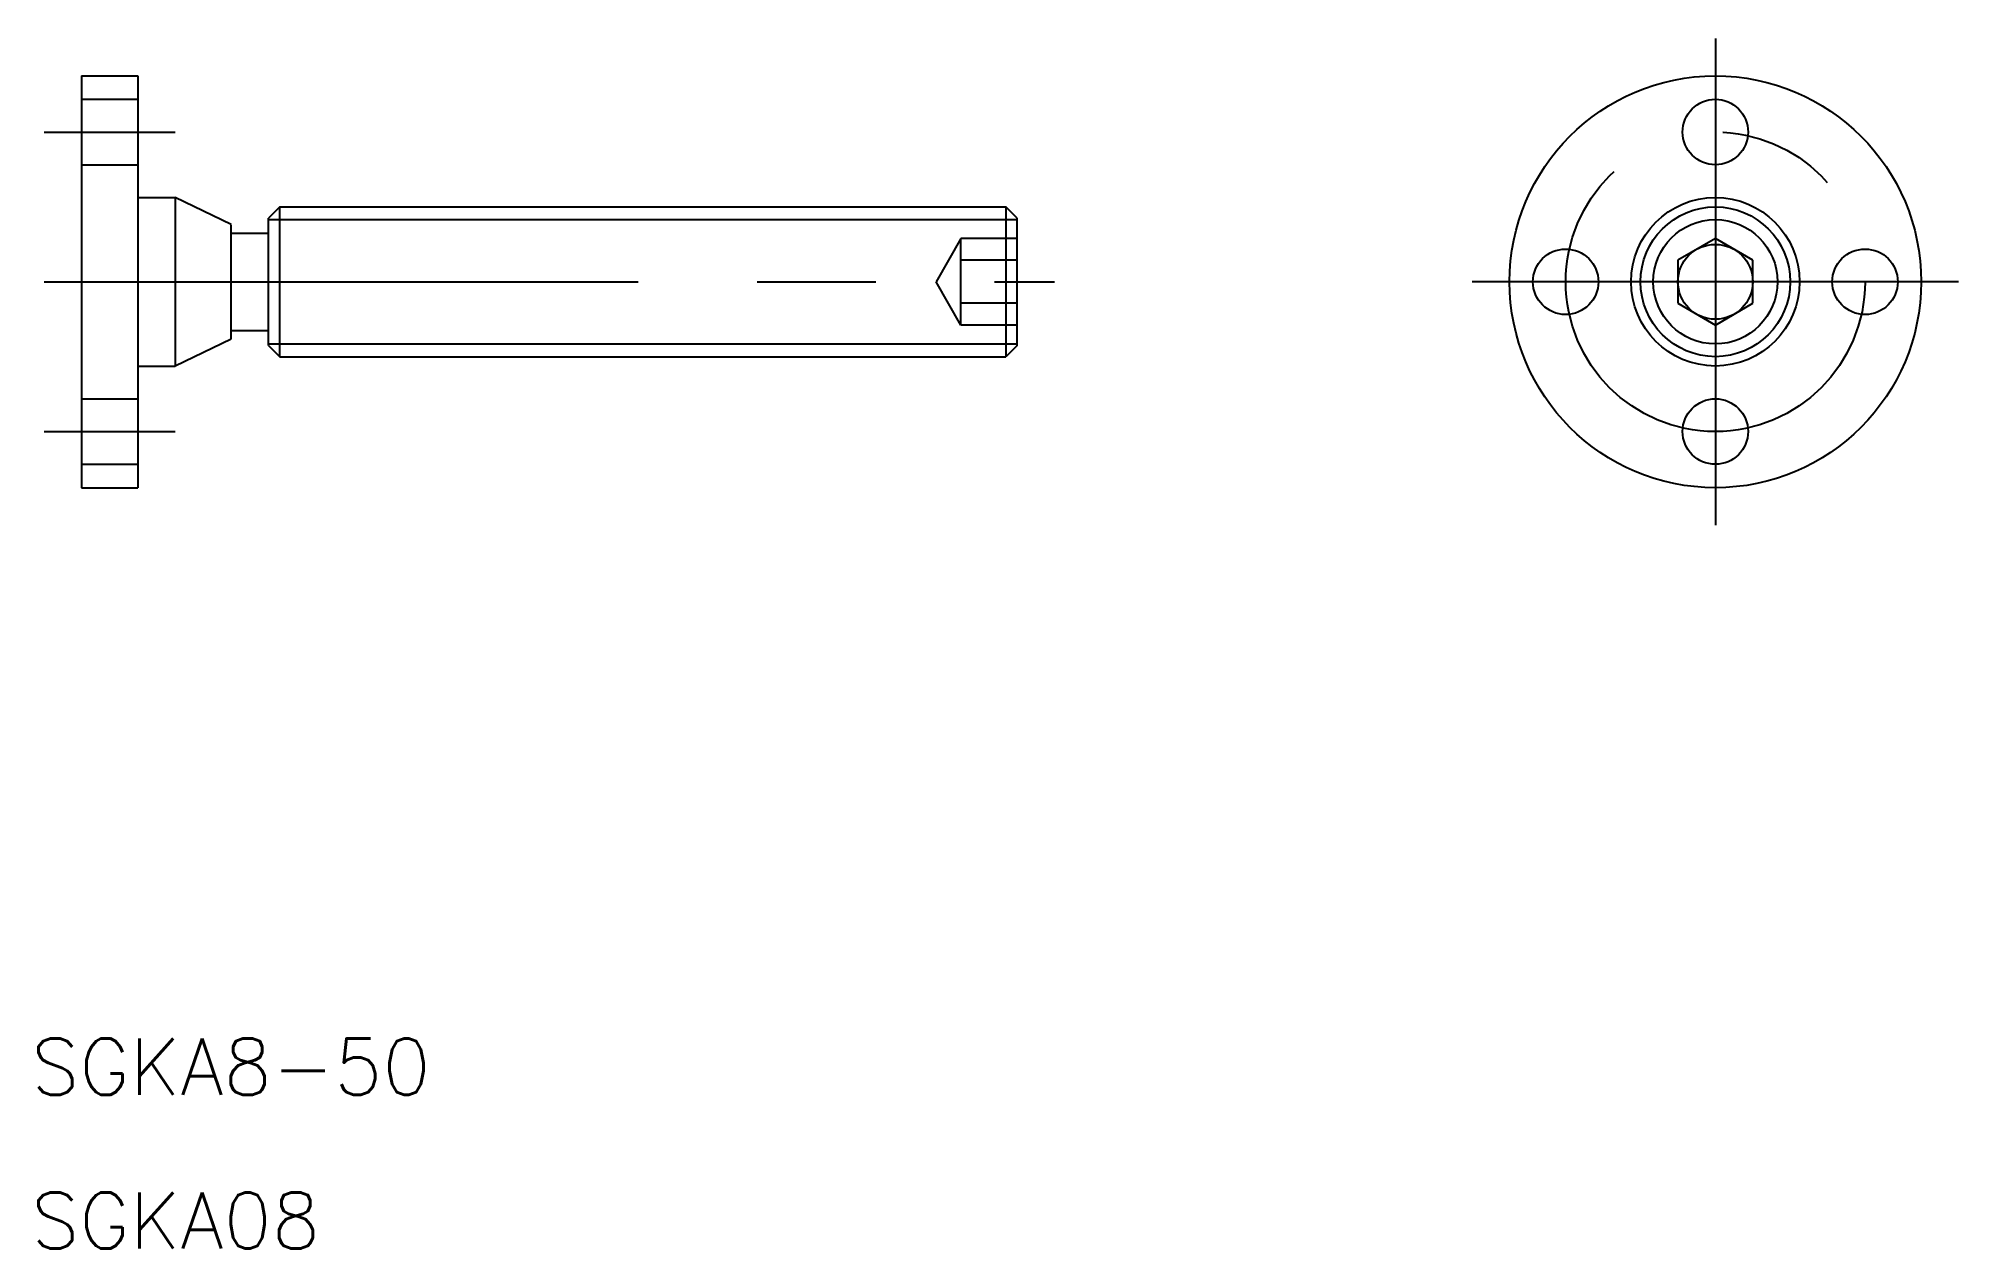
# Model space of a CAD drawing. Extents: x -90 to 13, y -52 to 13.
import ezdxf

# ---------------------------------------------------------------- set-up
doc = ezdxf.new("R2010")
doc.units = 0
doc.linetypes.add('CENTER', pattern=[50.8, 31.75, -6.35, 6.35, -6.35])
doc.linetypes.add('DASHED', pattern=[19.05, 12.7, -6.35])
doc.layers.get('0').update_dxf_attribs({"linetype": 'CONTINUOUS'})
doc.layers.add('CENTER', color=1, linetype='CENTER')
doc.styles.get("Standard").update_dxf_attribs({"font": 'txt.shx', "height": 3, "bigfont": 'bigfont.shx'})

msp = doc.modelspace()

# ---------------------------------------------------------------- linework, layer by layer
at = {"color": 7, "linetype": 'CONTINUOUS'}
for p, q in [((-87.32, 11), (-87.32, -11)), ((-87.32, 11), (-84.32, 11)), ((-84.32, 11), (-84.32, -11)), ((-84.32, 4.5), (-82.32, 4.5)), ((-82.32, 4.5), (-82.32, -4.5)), ((-79.32, 3.06), (-82.32, 4.5)), ((-76.72, 4), (-77.32, 3.4)), ((-77.32, -3.4), (-77.32, 3.4)), ((-76.72, 4), (-37.92, 4)), ((-76.72, -4), (-76.72, 4)), ((-37.92, 4), (-37.92, -4)), ((-37.32, 3.4), (-37.92, 4)), ((-37.32, -3.4), (-37.32, 3.4)), ((-79.32, -3.05), (-79.32, 3.05)), ((-79.32, 2.6), (-77.32, 2.6)), ((0, 2.31), (-2, 1.15)), ((2, 1.15), (0, 2.31)), ((-2, 1.15), (-2, -1.15)), ((2, -1.15), (2, 1.15)), ((-2, -1.15), (0, -2.31)), ((0, -2.31), (2, -1.15)), ((-79.32, -3.06), (-82.32, -4.5)), ((-79.32, -2.6), (-77.32, -2.6)), ((-77.32, -3.4), (-76.72, -4)), ((-76.72, -4), (-37.92, -4)), ((-37.32, -3.4), (-37.92, -4)), ((-84.32, -4.5), (-82.32, -4.5)), ((-87.32, -11), (-84.32, -11))]:
    msp.add_line(p, q, dxfattribs=at)
at = {"color": 3, "linetype": 'DASHED'}
for p, q in [((-87.32, 9.75), (-84.32, 9.75)), ((-87.32, 6.25), (-84.32, 6.25)), ((-40.32, 2.31), (-41.65, 0)), ((-40.32, -2.31), (-40.32, 2.31)), ((-37.32, 2.31), (-40.32, 2.31)), ((-37.32, 1.15), (-40.32, 1.15)), ((-40.32, -2.31), (-41.65, 0)), ((-37.32, -1.15), (-40.32, -1.15)), ((-37.32, -2.31), (-40.32, -2.31)), ((-87.32, -6.25), (-84.32, -6.25)), ((-87.32, -9.75), (-84.32, -9.75))]:
    msp.add_line(p, q, dxfattribs=at)
at = {"color": 3, "linetype": 'CONTINUOUS'}
for p, q in [((-77.32, 3.32), (-37.32, 3.32)), ((-77.32, -3.32), (-37.32, -3.32))]:
    msp.add_line(p, q, dxfattribs=at)
at = {"color": 7, "linetype": 'CONTINUOUS'}
for centre, radius in [((0, 0), 11), ((0, 8), 1.75), ((0, 0), 4.5), ((0, 0), 4), ((-8, 0), 1.75), ((0, 0), 2), ((8, 0), 1.75), ((0, -8), 1.75)]:
    msp.add_circle(centre, radius, dxfattribs=at)
at = {"color": 3, "linetype": 'CONTINUOUS'}
msp.add_circle((0, 0), 3.32, dxfattribs=at)
at = {"layer": 'CENTER', "color": 1, "linetype": 'CENTER'}
for p, q in [((0, 13), (0, -13)), ((-89.32, 8), (-82.32, 8)), ((-89.32, 0), (-35.32, 0)), ((13, 0), (-13, 0)), ((-89.32, -8), (-82.32, -8))]:
    msp.add_line(p, q, dxfattribs=at)
msp.add_circle((0, 0), 8, dxfattribs=at)

# ---------------------------------------------------------------- texts
at = {"color": 7, "linetype": 'CONTINUOUS'}
for s, p in [('SGKA8-50', (-90.01, -43.43)), ('SGKA08', (-90.01, -51.64))]:
    msp.add_text(s, height=3, dxfattribs=at).set_placement(p)

doc.saveas('drawing.dxf')
